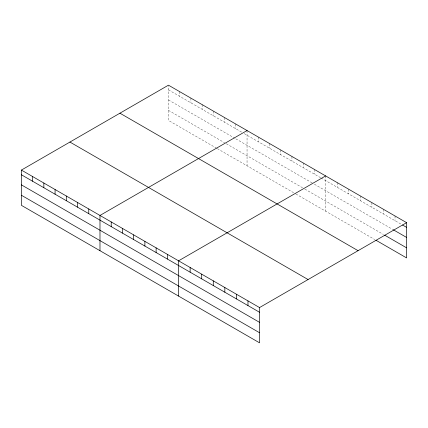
<?xml version="1.0" encoding="UTF-8"?>
<svg xmlns="http://www.w3.org/2000/svg" width="428" height="428" viewBox="0 0 428 428"><rect width="100%" height="100%" fill="white"/><g stroke="black" fill="none" stroke-linecap="round" stroke-linejoin="round"><path stroke-width="0.32" stroke-dasharray="2.14 1.6" d="M168.461 89.864L241.991 132.322M244.238 133.616L320.583 177.695M321.139 178.016L401.394 224.352M168.461 99.954L234.694 138.196M235.817 138.843L313.285 183.569M314.403 184.217L392.722 229.429M168.461 110.349L224.593 142.754M226.278 143.728L302.617 187.801M304.864 189.101L383.467 234.48M216.734 148.307L168.461 120.434L168.461 85.761M217.296 148.628L295.32 193.675M295.882 194.002L374.789 239.557M395.033 215.985L395.033 220.677M383.467 209.308L383.467 214M371.9 202.626L371.9 207.323M360.333 195.949L360.333 200.641M348.767 189.272L348.767 193.964M337.2 182.596L337.2 187.287M325.633 175.913L325.633 211.175M314.403 169.435L314.403 174.126M303.179 162.95L303.179 167.648M291.95 156.471L291.95 161.163M280.725 149.987L280.725 154.685M269.501 143.508L269.501 148.2M258.271 137.024L258.271 141.721M247.047 130.545L247.047 165.807M235.817 124.061L235.817 128.758M224.593 117.582L224.593 122.274M213.363 111.098L213.363 115.795M202.139 104.619L202.139 109.311M190.915 98.135L190.915 102.832M179.685 91.656L179.685 96.348"/><path stroke-width="0.64" d="M21.4 170.077L259.539 307.566L259.539 342.828L21.4 205.338L21.4 170.077L168.461 85.172L406.6 222.662L406.6 257.924L375.95 240.226M247.047 130.545L99.986 215.45L99.986 250.712M325.633 175.913L178.572 260.818L178.572 296.08M259.539 307.566L406.6 222.662M402.55 225.021L406.6 227.354M393.3 229.761L406.6 237.444M384.622 235.149L406.6 247.833M119.931 113.19L358.07 250.68M69.93 142.059L308.069 279.548M21.4 174.768L259.539 312.258M21.4 184.859L259.539 322.348M21.4 195.248L259.539 332.738M247.973 300.889L247.973 305.581M236.406 294.213L236.406 298.905M224.839 287.53L224.839 292.228M213.272 280.854L213.272 285.546M201.706 274.177L201.706 278.869M190.139 267.5L190.139 272.192M167.348 254.339L167.348 259.031M156.118 247.855L156.118 252.552M144.894 241.376L144.894 246.068M133.664 234.892L133.664 239.589M122.44 228.413L122.44 233.105M111.216 221.929L111.216 226.626M88.762 208.966L88.762 213.658M77.532 202.487L77.532 207.179M66.308 196.003L66.308 200.695M55.078 189.524L55.078 194.216M43.854 183.04L43.854 187.732M32.624 176.561L32.624 181.253"/></g></svg>
